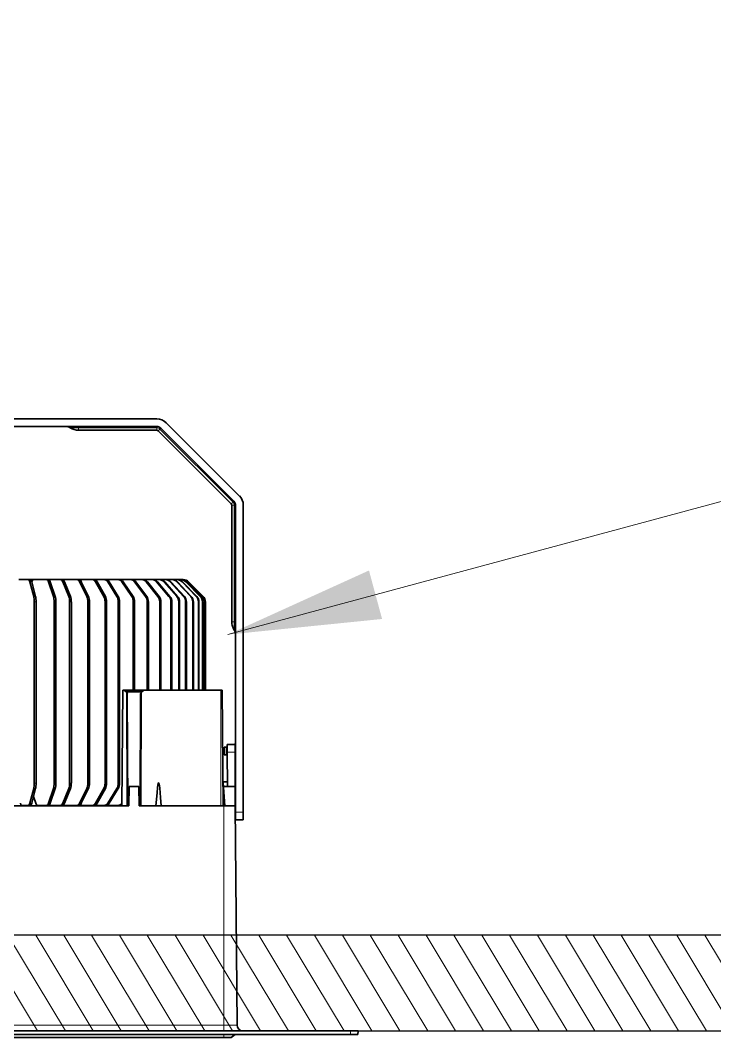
# Model space of a CAD drawing. Header units: inches. Extents: x -12478 to 399182, y -16583 to 525552.
# Drawn here: x 17660.2 to 17841.9, y -5761.9 to -5495.6 of the extents above; entities that cross this region are included whole.
import ezdxf

# ---------------------------------------------------------------- set-up
doc = ezdxf.new("R2010")
doc.units = ezdxf.units.IN
doc.header["$LTSCALE"] = 1000
doc.header["$MEASUREMENT"] = 0
doc.linetypes.add('DASHED', pattern=[0.75, 0.5, -0.25])
doc.linetypes.add('HIDDEN', pattern=[0.375, 0.25, -0.125])
for name, color, linetype in [('A-Hidden', 8, 'HIDDEN'), ('CQ Grg Gypsum', 41, 'Continuous'), ('CQ Light Elevation', 4, 'Continuous')]:
    doc.layers.add(name, color=color, linetype=linetype)
for name, color, linetype, lineweight in [('CQ Gypsum Hatch', 8, 'Continuous', 20), ('CQ Lighting', 5, 'Continuous', 0), ('ID-NOTES', 3, 'Continuous', 0)]:
    doc.layers.add(name, color=color, linetype=linetype, lineweight=lineweight)
doc.styles.add('ZZ-Dim All', font='romans.shx', dxfattribs={"width": 0.8})
doc.dimstyles.new('DIM 0200', dxfattribs={"dimscale": 200, "dimtxt": 1, "dimasz": 0.8, "dimexe": 0.5, "dimexo": 1, "dimgap": 0.4, "dimtad": 1, "dimdec": 0, "dimrnd": 10, "dimdsep": 46, "dimtxsty": 'ZZ-Dim All', "dimblk1": 'ARCHTICK', "dimblk2": 'ARCHTICK', "dimsah": 1, "dimcen": 1, "dimdle": 0.5, "dimclrd": 256, "dimclre": 256, "dimclrt": 256, "dimadec": 0, "dimazin": 2, "dimtfac": 1, "dimtdec": 0, "dimtix": 1, "dimtmove": 2, "dimatfit": 2, "dimfxl": 1, "dimfxlon": 1, "dimtolj": 1, "dimtzin": 0, "dimlwd": -1, "dimlwe": -1, "dimarcsym": 0})

# ---------------------------------------------------------------- blocks, each defined once
blk = doc.blocks.new('T.HC0E0.HQ12 side 2')
at = {"layer": 'CQ Lighting', "color": 1, "lineweight": 35}
for p, q in [((442003.3, 518978.92), (441946.03, 518978.92)), ((441943.55, 518977.89), (441924.43, 518958.77)), ((441944.97, 518976.48), (441925.84, 518957.36)), ((441926.55, 518956.65), (441945.67, 518975.77)), ((442003.3, 518976.92), (441946.03, 518976.92)), ((441946.03, 518975.92), (441966.48, 518975.92)), ((441923.4, 518956.3), (441923.4, 518875.92)), ((441925.4, 518956.3), (441925.4, 518875.92)), ((441926.4, 518925.75), (441926.4, 518956.3)), ((441933.3, 518930.99), (441933.3, 518907.92)), ((441933.52, 518930.99), (441933.52, 518907.92)), ((441933.57, 518907.92), (441933.57, 518930.99)), ((441934.01, 518930.99), (441934.01, 518907.92)), ((441934.09, 518907.92), (441934.09, 518930.99)), ((441935.01, 518930.99), (441935.01, 518907.92)), ((441935.13, 518907.92), (441935.13, 518930.99)), ((441936.44, 518930.99), (441936.44, 518907.92)), ((441936.6, 518907.92), (441936.6, 518930.99)), ((441938.29, 518930.99), (441938.29, 518907.92)), ((441938.49, 518907.92), (441938.49, 518930.99)), ((441940.06, 518930.99), (441940.06, 518907.92)), ((441940.29, 518907.92), (441940.29, 518930.99)), ((441942.09, 518930.99), (441942.09, 518907.92)), ((441942.35, 518907.92), (441942.35, 518930.99)), ((441944.97, 518930.99), (441944.97, 518907.92)), ((441945.27, 518907.92), (441945.27, 518930.99)), ((441948.22, 518930.99), (441948.22, 518907.92)), ((441948.55, 518907.92), (441948.55, 518930.99)), ((441951.82, 518930.99), (441951.82, 518907.92)), ((441952.19, 518907.92), (441952.19, 518930.99)), ((441955.76, 518930.99), (441955.76, 518883.55)), ((441956.15, 518883.55), (441956.15, 518930.99)), ((441959.15, 518930.99), (441959.15, 518883.55)), ((441959.57, 518883.55), (441959.57, 518930.99)), ((441963.64, 518930.99), (441963.64, 518883.55)), ((441964.08, 518883.55), (441964.08, 518930.99)), ((441968.39, 518930.99), (441968.39, 518883.55)), ((441968.85, 518883.55), (441968.85, 518930.99)), ((441972.42, 518930.99), (441972.42, 518883.55)), ((441972.89, 518883.55), (441972.89, 518930.99)), ((441977.61, 518930.99), (441977.61, 518883.55)), ((441978.09, 518883.55), (441978.09, 518930.99)), ((441928.88, 518907.92), (441928.62, 518877.62)), ((441929.3, 518907.92), (441949.37, 518907.92)), ((441950.23, 518877.62), (441950.1, 518907.19)), ((441953.78, 518877.62), (441953.91, 518907.19)), ((441954.89, 518907.92), (441955.16, 518877.62)), ((441925.5, 518877.62), (441925, 518820.2)), ((441950.65, 518877.62), (441928.45, 518877.62)), ((441983.84, 518877.62), (441953.35, 518877.62)), ((441895.3, 518818.72), (441999.89, 518818.72)), ((441895.3, 518817.72), (441999.89, 518817.72)), ((442078.15, 518816.92), (441928.45, 518816.92))]:
    blk.add_line(p, q, dxfattribs=at)
at = {"layer": 'CQ Lighting', "color": 1, "lineweight": 13}
for p, q in [((441945.2, 518976.24), (441926.08, 518957.12)), ((441966.48, 518976.58), (441946.03, 518976.58)), ((441925.74, 518956.3), (441925.74, 518925.75)), ((441929.3, 518907.92), (441929.3, 518877.62)), ((441950.48, 518877.62), (441950.35, 518906.94)), ((441953.53, 518877.62), (441953.66, 518906.94)), ((441928.45, 518877.62), (441928.45, 518820.2)), ((441928.45, 518820.2), (442078.15, 518820.2))]:
    blk.add_line(p, q, dxfattribs=at)
at = {"layer": 'CQ Lighting', "color": 1, "lineweight": 13, "ltscale": 0.008334}
for p, q in [((441945.2, 518976.24), (441944.97, 518976.48)), ((441946.03, 518976.92), (441946.03, 518976.58)), ((441966.48, 518976.92), (441966.48, 518976.58)), ((441925.84, 518957.36), (441926.08, 518957.12)), ((441925.74, 518956.3), (441925.4, 518956.3)), ((441925.4, 518925.75), (441925.74, 518925.75))]:
    blk.add_line(p, q, dxfattribs=at)
at = {"layer": 'CQ Lighting', "color": 1, "lineweight": 13, "ltscale": 0.016667}
for p, q in [((441945.2, 518976.24), (441945.67, 518975.77)), ((441946.03, 518975.92), (441946.03, 518976.58)), ((441926.55, 518956.65), (441926.08, 518957.12))]:
    blk.add_line(p, q, dxfattribs=at)
at = {"layer": 'CQ Lighting', "color": 1, "lineweight": 13, "ltscale": 0.055276}
blk.add_line((441966.48, 518976.58), (441968.69, 518976.58), dxfattribs=at)
at = {"layer": 'CQ Lighting', "color": 1, "lineweight": 13, "ltscale": 0.016666}
for p, q in [((441966.48, 518975.92), (441966.48, 518976.58)), ((441925.74, 518956.3), (441926.4, 518956.3)), ((441926.4, 518925.75), (441925.74, 518925.75))]:
    blk.add_line(p, q, dxfattribs=at)
at = {"layer": 'CQ Lighting', "color": 1, "lineweight": 35, "ltscale": 0.135354}
blk.add_line((441937.72, 518936.23), (441933.89, 518932.4), dxfattribs=at)
at = {"layer": 'CQ Lighting', "color": 1, "lineweight": 35, "ltscale": 0.135098}
for p, q in [((441937.92, 518936.23), (441934.11, 518932.4)), ((441937.96, 518936.23), (441934.15, 518932.4))]:
    blk.add_line(p, q, dxfattribs=at)
at = {"layer": 'CQ Lighting', "color": 1, "lineweight": 35, "ltscale": 0.134525}
for p, q in [((441938.37, 518936.23), (441934.59, 518932.4)), ((441938.45, 518936.23), (441934.67, 518932.4))]:
    blk.add_line(p, q, dxfattribs=at)
at = {"layer": 'CQ Lighting', "color": 1, "lineweight": 35, "ltscale": 0.133359}
blk.add_line((441939.3, 518936.23), (441935.58, 518932.4), dxfattribs=at)
at = {"layer": 'CQ Lighting', "color": 1, "lineweight": 35, "ltscale": 0.13336}
blk.add_line((441939.42, 518936.23), (441935.7, 518932.4), dxfattribs=at)
at = {"layer": 'CQ Lighting', "color": 1, "lineweight": 35, "ltscale": 0.13172}
for p, q in [((441940.62, 518936.23), (441937, 518932.4)), ((441940.78, 518936.23), (441937.16, 518932.4))]:
    blk.add_line(p, q, dxfattribs=at)
at = {"layer": 'CQ Lighting', "color": 1, "lineweight": 13, "ltscale": 0.001089}
for p, q in [((441937.92, 518936.23), (441937.96, 518936.23)), ((441933.52, 518930.99), (441933.57, 518930.99)), ((441934.11, 518932.4), (441934.15, 518932.4))]:
    blk.add_line(p, q, dxfattribs=at)
at = {"layer": 'CQ Lighting', "color": 1, "lineweight": 13, "ltscale": 0.001956}
for p, q in [((441938.37, 518936.23), (441938.45, 518936.23)), ((441934.01, 518930.99), (441934.09, 518930.99)), ((441934.59, 518932.4), (441934.67, 518932.4))]:
    blk.add_line(p, q, dxfattribs=at)
at = {"layer": 'CQ Lighting', "color": 1, "lineweight": 35, "ltscale": 0.129636}
for p, q in [((441942.32, 518936.23), (441938.82, 518932.4)), ((441942.52, 518936.23), (441939.02, 518932.4))]:
    blk.add_line(p, q, dxfattribs=at)
at = {"layer": 'CQ Lighting', "color": 1, "lineweight": 35, "ltscale": 0.004884}
blk.add_line((441939.33, 518936.82), (441939.13, 518936.82), dxfattribs=at)
at = {"layer": 'CQ Lighting', "color": 1, "lineweight": 13, "ltscale": 0.003024}
for p, q in [((441939.3, 518936.23), (441939.42, 518936.23)), ((441935.01, 518930.99), (441935.13, 518930.99))]:
    blk.add_line(p, q, dxfattribs=at)
at = {"layer": 'CQ Lighting', "color": 1, "lineweight": 35, "ltscale": 0.001089}
blk.add_line((441939.33, 518936.82), (441939.37, 518936.82), dxfattribs=at)
at = {"layer": 'CQ Lighting', "color": 1, "lineweight": 35, "ltscale": 0.009959}
blk.add_line((441939.77, 518936.82), (441939.37, 518936.82), dxfattribs=at)
at = {"layer": 'CQ Lighting', "color": 1, "lineweight": 35, "ltscale": 0.001956}
blk.add_line((441939.77, 518936.82), (441939.85, 518936.82), dxfattribs=at)
at = {"layer": 'CQ Lighting', "color": 1, "lineweight": 35, "ltscale": 0.020502}
blk.add_line((441940.67, 518936.82), (441939.85, 518936.82), dxfattribs=at)
at = {"layer": 'CQ Lighting', "color": 1, "lineweight": 35, "ltscale": 0.12768}
for p, q in [((441943.96, 518936.23), (441940.58, 518932.4)), ((441944.19, 518936.23), (441940.81, 518932.4))]:
    blk.add_line(p, q, dxfattribs=at)
at = {"layer": 'CQ Lighting', "color": 1, "lineweight": 13, "ltscale": 0.00407}
for p, q in [((441940.62, 518936.23), (441940.78, 518936.23)), ((441936.44, 518930.99), (441936.6, 518930.99)), ((441937, 518932.4), (441937.16, 518932.4))]:
    blk.add_line(p, q, dxfattribs=at)
at = {"layer": 'CQ Lighting', "color": 1, "lineweight": 35, "ltscale": 0.003023}
blk.add_line((441940.67, 518936.82), (441940.79, 518936.82), dxfattribs=at)
at = {"layer": 'CQ Lighting', "color": 1, "lineweight": 35, "ltscale": 0.029071}
blk.add_line((441941.95, 518936.82), (441940.79, 518936.82), dxfattribs=at)
at = {"layer": 'CQ Lighting', "color": 1, "lineweight": 35, "ltscale": 0.00407}
blk.add_line((441941.95, 518936.82), (441942.12, 518936.82), dxfattribs=at)
at = {"layer": 'CQ Lighting', "color": 1, "lineweight": 35, "ltscale": 0.037387}
blk.add_line((441943.61, 518936.82), (441942.12, 518936.82), dxfattribs=at)
at = {"layer": 'CQ Lighting', "color": 1, "lineweight": 13, "ltscale": 0.005084}
for p, q in [((441942.32, 518936.23), (441942.52, 518936.23)), ((441938.29, 518930.99), (441938.49, 518930.99)), ((441938.82, 518932.4), (441939.02, 518932.4))]:
    blk.add_line(p, q, dxfattribs=at)
at = {"layer": 'CQ Lighting', "color": 1, "lineweight": 35, "ltscale": 0.125494}
for p, q in [((441945.83, 518936.23), (441942.59, 518932.4)), ((441946.1, 518936.23), (441942.85, 518932.4))]:
    blk.add_line(p, q, dxfattribs=at)
at = {"layer": 'CQ Lighting', "color": 1, "lineweight": 35, "ltscale": 0.005084}
blk.add_line((441943.61, 518936.82), (441943.81, 518936.82), dxfattribs=at)
at = {"layer": 'CQ Lighting', "color": 1, "lineweight": 35, "ltscale": 0.034724}
blk.add_line((441945.2, 518936.82), (441943.81, 518936.82), dxfattribs=at)
at = {"layer": 'CQ Lighting', "color": 1, "lineweight": 13, "ltscale": 0.005869}
for p, q in [((441943.96, 518936.23), (441944.19, 518936.23)), ((441940.06, 518930.99), (441940.29, 518930.99)), ((441940.58, 518932.4), (441940.81, 518932.4))]:
    blk.add_line(p, q, dxfattribs=at)
at = {"layer": 'CQ Lighting', "color": 1, "lineweight": 35, "ltscale": 0.005869}
blk.add_line((441945.21, 518936.82), (441945.44, 518936.82), dxfattribs=at)
at = {"layer": 'CQ Lighting', "color": 1, "lineweight": 35, "ltscale": 0.039717}
blk.add_line((441947.03, 518936.82), (441945.44, 518936.82), dxfattribs=at)
at = {"layer": 'CQ Lighting', "color": 1, "lineweight": 35, "ltscale": 0.122489}
for p, q in [((441948.49, 518936.23), (441945.44, 518932.4)), ((441948.8, 518936.23), (441945.74, 518932.4))]:
    blk.add_line(p, q, dxfattribs=at)
at = {"layer": 'CQ Lighting', "color": 1, "lineweight": 13, "ltscale": 0.006624}
for p, q in [((441945.83, 518936.23), (441946.1, 518936.23)), ((441942.09, 518930.99), (441942.35, 518930.99)), ((441942.59, 518932.4), (441942.85, 518932.4))]:
    blk.add_line(p, q, dxfattribs=at)
at = {"layer": 'CQ Lighting', "color": 1, "lineweight": 35, "ltscale": 0.006624}
blk.add_line((441947.03, 518936.82), (441947.3, 518936.82), dxfattribs=at)
at = {"layer": 'CQ Lighting', "color": 1, "lineweight": 35, "ltscale": 0.058122}
blk.add_line((441949.62, 518936.82), (441947.3, 518936.82), dxfattribs=at)
at = {"layer": 'CQ Lighting', "color": 1, "lineweight": 13, "ltscale": 0.007523}
for p, q in [((441948.49, 518936.23), (441948.8, 518936.23)), ((441944.97, 518930.99), (441945.27, 518930.99)), ((441945.44, 518932.4), (441945.74, 518932.4))]:
    blk.add_line(p, q, dxfattribs=at)
at = {"layer": 'CQ Lighting', "color": 1, "lineweight": 35, "ltscale": 0.119246}
for p, q in [((441951.5, 518936.23), (441948.66, 518932.4)), ((441951.83, 518936.23), (441948.99, 518932.4))]:
    blk.add_line(p, q, dxfattribs=at)
at = {"layer": 'CQ Lighting', "color": 1, "lineweight": 35, "ltscale": 0.007523}
blk.add_line((441949.62, 518936.82), (441949.93, 518936.82), dxfattribs=at)
at = {"layer": 'CQ Lighting', "color": 1, "lineweight": 35, "ltscale": 0.065599}
blk.add_line((441952.55, 518936.82), (441949.93, 518936.82), dxfattribs=at)
at = {"layer": 'CQ Lighting', "color": 1, "lineweight": 13, "ltscale": 0.008365}
for p, q in [((441951.5, 518936.23), (441951.83, 518936.23)), ((441948.66, 518932.4), (441948.99, 518932.4))]:
    blk.add_line(p, q, dxfattribs=at)
at = {"layer": 'CQ Lighting', "color": 1, "lineweight": 35, "ltscale": 0.11585}
blk.add_line((441954.83, 518936.23), (441952.22, 518932.4), dxfattribs=at)
at = {"layer": 'CQ Lighting', "color": 1, "lineweight": 35, "ltscale": 0.008363}
blk.add_line((441952.55, 518936.82), (441952.89, 518936.82), dxfattribs=at)
at = {"layer": 'CQ Lighting', "color": 1, "lineweight": 35, "ltscale": 0.115851}
blk.add_line((441955.2, 518936.23), (441952.59, 518932.4), dxfattribs=at)
at = {"layer": 'CQ Lighting', "color": 1, "lineweight": 35, "ltscale": 0.072729}
blk.add_line((441955.8, 518936.82), (441952.89, 518936.82), dxfattribs=at)
at = {"layer": 'CQ Lighting', "color": 1, "lineweight": 13, "ltscale": 0.009143}
blk.add_line((441954.83, 518936.23), (441955.2, 518936.23), dxfattribs=at)
at = {"layer": 'CQ Lighting', "color": 1, "lineweight": 35, "ltscale": 0.009142}
for p, q in [((441955.8, 518936.82), (441956.16, 518936.82)), ((441956.16, 518877.72), (441955.8, 518877.72))]:
    blk.add_line(p, q, dxfattribs=at)
at = {"layer": 'CQ Lighting', "color": 1, "lineweight": 35, "ltscale": 0.112395}
for p, q in [((441958.48, 518936.23), (441956.12, 518932.4)), ((441958.48, 518878.3), (441956.12, 518882.13))]:
    blk.add_line(p, q, dxfattribs=at)
at = {"layer": 'CQ Lighting', "color": 1, "lineweight": 35, "ltscale": 0.079536}
blk.add_line((441959.34, 518936.82), (441956.16, 518936.82), dxfattribs=at)
at = {"layer": 'CQ Lighting', "color": 1, "lineweight": 35, "ltscale": 0.112396}
for p, q in [((441958.87, 518936.23), (441956.51, 518932.4)), ((441958.87, 518878.3), (441956.51, 518882.13))]:
    blk.add_line(p, q, dxfattribs=at)
at = {"layer": 'CQ Lighting', "color": 1, "lineweight": 13, "ltscale": 0.009851}
for p, q in [((441958.48, 518936.23), (441958.87, 518936.23)), ((441955.76, 518930.99), (441956.15, 518930.99)), ((441956.15, 518883.55), (441955.76, 518883.55)), ((441958.87, 518878.3), (441958.48, 518878.3))]:
    blk.add_line(p, q, dxfattribs=at)
at = {"layer": 'CQ Lighting', "color": 1, "lineweight": 35, "ltscale": 0.009851}
for p, q in [((441959.35, 518936.82), (441959.74, 518936.82)), ((441959.74, 518877.72), (441959.35, 518877.72))]:
    blk.add_line(p, q, dxfattribs=at)
at = {"layer": 'CQ Lighting', "color": 1, "lineweight": 35, "ltscale": 0.109659}
for p, q in [((441961.62, 518936.23), (441959.48, 518932.4)), ((441961.62, 518878.3), (441959.48, 518882.13))]:
    blk.add_line(p, q, dxfattribs=at)
at = {"layer": 'CQ Lighting', "color": 1, "lineweight": 35, "ltscale": 0.066806}
blk.add_line((441962.41, 518936.82), (441959.74, 518936.82), dxfattribs=at)
at = {"layer": 'CQ Lighting', "color": 1, "lineweight": 35, "ltscale": 0.109658}
for p, q in [((441962.04, 518936.23), (441959.9, 518932.4)), ((441962.04, 518878.3), (441959.9, 518882.13))]:
    blk.add_line(p, q, dxfattribs=at)
at = {"layer": 'CQ Lighting', "color": 1, "lineweight": 13, "ltscale": 0.010362}
for p, q in [((441961.62, 518936.23), (441962.04, 518936.23)), ((441962.04, 518878.3), (441961.62, 518878.3))]:
    blk.add_line(p, q, dxfattribs=at)
at = {"layer": 'CQ Lighting', "color": 1, "lineweight": 35, "ltscale": 0.010362}
for p, q in [((441962.41, 518936.82), (441962.83, 518936.82)), ((441962.83, 518877.72), (441962.41, 518877.72))]:
    blk.add_line(p, q, dxfattribs=at)
at = {"layer": 'CQ Lighting', "color": 1, "lineweight": 35, "ltscale": 0.090892}
blk.add_line((441966.46, 518936.82), (441962.83, 518936.82), dxfattribs=at)
at = {"layer": 'CQ Lighting', "color": 1, "lineweight": 35, "ltscale": 0.106366}
for p, q in [((441965.78, 518936.23), (441963.92, 518932.4)), ((441966.22, 518936.23), (441964.36, 518932.4)), ((441965.78, 518878.3), (441963.92, 518882.13)), ((441966.22, 518878.3), (441964.36, 518882.13))]:
    blk.add_line(p, q, dxfattribs=at)
at = {"layer": 'CQ Lighting', "color": 1, "lineweight": 13, "ltscale": 0.010933}
for p, q in [((441965.78, 518936.23), (441966.22, 518936.23)), ((441963.64, 518930.99), (441964.08, 518930.99)), ((441963.92, 518932.4), (441964.36, 518932.4)), ((441964.08, 518883.55), (441963.64, 518883.55)), ((441964.36, 518882.13), (441963.92, 518882.13)), ((441966.22, 518878.3), (441965.78, 518878.3))]:
    blk.add_line(p, q, dxfattribs=at)
at = {"layer": 'CQ Lighting', "color": 1, "lineweight": 35, "ltscale": 0.010933}
for p, q in [((441966.46, 518936.82), (441966.9, 518936.82)), ((441966.9, 518877.72), (441966.46, 518877.72))]:
    blk.add_line(p, q, dxfattribs=at)
at = {"layer": 'CQ Lighting', "color": 1, "lineweight": 35, "ltscale": 0.096559}
blk.add_line((441970.76, 518936.82), (441966.9, 518936.82), dxfattribs=at)
at = {"layer": 'CQ Lighting', "color": 1, "lineweight": 35, "ltscale": 0.103325}
for p, q in [((441970.19, 518936.23), (441968.63, 518932.4)), ((441970.65, 518936.23), (441969.09, 518932.4)), ((441970.19, 518878.3), (441968.63, 518882.13)), ((441970.65, 518878.3), (441969.09, 518882.13))]:
    blk.add_line(p, q, dxfattribs=at)
at = {"layer": 'CQ Lighting', "color": 1, "lineweight": 13, "ltscale": 0.01142}
for p, q in [((441970.19, 518936.23), (441970.65, 518936.23)), ((441968.39, 518930.99), (441968.85, 518930.99)), ((441968.63, 518932.4), (441969.09, 518932.4)), ((441968.85, 518883.55), (441968.39, 518883.55)), ((441969.09, 518882.13), (441968.63, 518882.13)), ((441970.65, 518878.3), (441970.19, 518878.3))]:
    blk.add_line(p, q, dxfattribs=at)
at = {"layer": 'CQ Lighting', "color": 1, "lineweight": 35, "ltscale": 0.01142}
for p, q in [((441970.77, 518936.82), (441971.22, 518936.82)), ((441971.22, 518877.72), (441970.77, 518877.72))]:
    blk.add_line(p, q, dxfattribs=at)
at = {"layer": 'CQ Lighting', "color": 1, "lineweight": 35, "ltscale": 0.07982}
blk.add_line((441974.41, 518936.82), (441971.22, 518936.82), dxfattribs=at)
at = {"layer": 'CQ Lighting', "color": 1, "lineweight": 35, "ltscale": 0.101154}
for p, q in [((441973.93, 518936.23), (441972.62, 518932.4)), ((441974.4, 518936.23), (441973.09, 518932.4)), ((441973.93, 518878.3), (441972.62, 518882.13)), ((441974.4, 518878.3), (441973.09, 518882.13))]:
    blk.add_line(p, q, dxfattribs=at)
at = {"layer": 'CQ Lighting', "color": 1, "lineweight": 13, "ltscale": 0.011746}
for p, q in [((441973.93, 518936.23), (441974.4, 518936.23)), ((441972.42, 518930.99), (441972.89, 518930.99)), ((441972.62, 518932.4), (441973.09, 518932.4)), ((441972.89, 518883.55), (441972.42, 518883.55)), ((441973.09, 518882.13), (441972.62, 518882.13)), ((441974.4, 518878.3), (441973.93, 518878.3))]:
    blk.add_line(p, q, dxfattribs=at)
at = {"layer": 'CQ Lighting', "color": 1, "lineweight": 35, "ltscale": 0.011746}
for p, q in [((441974.42, 518936.82), (441974.88, 518936.82)), ((441974.88, 518877.72), (441974.42, 518877.72))]:
    blk.add_line(p, q, dxfattribs=at)
at = {"layer": 'CQ Lighting', "color": 1, "lineweight": 35, "ltscale": 0.084164}
blk.add_line((441978.25, 518936.82), (441974.88, 518936.82), dxfattribs=at)
at = {"layer": 'CQ Lighting', "color": 1, "lineweight": 35, "ltscale": 0.098864}
for p, q in [((441978.75, 518936.23), (441977.76, 518932.4)), ((441979.23, 518936.23), (441978.24, 518932.4)), ((441978.75, 518878.3), (441977.76, 518882.13)), ((441979.23, 518878.3), (441978.24, 518882.13))]:
    blk.add_line(p, q, dxfattribs=at)
at = {"layer": 'CQ Lighting', "color": 1, "lineweight": 35, "ltscale": 0.021606}
blk.add_line((441979.12, 518936.82), (441978.25, 518936.82), dxfattribs=at)
at = {"layer": 'CQ Lighting', "color": 1, "lineweight": 35, "ltscale": 0.000658}
blk.add_line((441978.74, 518936.21), (441978.74, 518936.23), dxfattribs=at)
at = {"layer": 'CQ Lighting', "color": 1, "lineweight": 13, "ltscale": 0.012074}
for p, q in [((441978.75, 518936.23), (441979.23, 518936.23)), ((441977.61, 518930.99), (441978.09, 518930.99)), ((441977.76, 518932.4), (441978.24, 518932.4)), ((441978.09, 518883.55), (441977.61, 518883.55)), ((441978.24, 518882.13), (441977.76, 518882.13)), ((441979.23, 518878.3), (441978.75, 518878.3))]:
    blk.add_line(p, q, dxfattribs=at)
at = {"layer": 'CQ Lighting', "color": 1, "lineweight": 35, "ltscale": 0.012074}
for p, q in [((441979.12, 518936.82), (441979.6, 518936.82)), ((441979.6, 518877.72), (441979.12, 518877.72))]:
    blk.add_line(p, q, dxfattribs=at)
at = {"layer": 'CQ Lighting', "color": 1, "lineweight": 35, "ltscale": 0.06369}
blk.add_line((441982.15, 518936.82), (441979.6, 518936.82), dxfattribs=at)
at = {"layer": 'CQ Lighting', "color": 1, "lineweight": 13, "ltscale": 0.003023}
blk.add_line((441935.58, 518932.4), (441935.7, 518932.4), dxfattribs=at)
at = {"layer": 'CQ Lighting', "color": 1, "lineweight": 13, "ltscale": 0.008363}
blk.add_line((441948.22, 518930.99), (441948.55, 518930.99), dxfattribs=at)
at = {"layer": 'CQ Lighting', "color": 1, "lineweight": 13, "ltscale": 0.009142}
for p, q in [((441951.82, 518930.99), (441952.19, 518930.99)), ((441952.22, 518932.4), (441952.59, 518932.4))]:
    blk.add_line(p, q, dxfattribs=at)
at = {"layer": 'CQ Lighting', "color": 1, "lineweight": 13, "ltscale": 0.00985}
for p, q in [((441956.12, 518932.4), (441956.51, 518932.4)), ((441956.51, 518882.13), (441956.12, 518882.13))]:
    blk.add_line(p, q, dxfattribs=at)
at = {"layer": 'CQ Lighting', "color": 1, "lineweight": 13, "ltscale": 0.010364}
for p, q in [((441959.15, 518930.99), (441959.57, 518930.99)), ((441959.48, 518932.4), (441959.9, 518932.4)), ((441959.57, 518883.55), (441959.15, 518883.55)), ((441959.9, 518882.13), (441959.48, 518882.13))]:
    blk.add_line(p, q, dxfattribs=at)
at = {"layer": 'CQ Lighting', "color": 1, "lineweight": 13, "ltscale": 0.055277}
blk.add_line((441925.74, 518923.54), (441925.74, 518925.75), dxfattribs=at)
at = {"layer": 'CQ Lighting', "color": 1, "lineweight": 35, "ltscale": 0.0106}
blk.add_line((441929.3, 518907.92), (441928.88, 518907.92), dxfattribs=at)
at = {"layer": 'CQ Lighting', "color": 1, "lineweight": 35, "ltscale": 0.025749}
for p, q in [((441949.37, 518907.92), (441950.1, 518907.19)), ((441954.64, 518907.92), (441953.91, 518907.19))]:
    blk.add_line(p, q, dxfattribs=at)
at = {"layer": 'CQ Lighting', "color": 1, "lineweight": 35, "ltscale": 0.13185}
blk.add_line((441954.64, 518907.92), (441949.37, 518907.92), dxfattribs=at)
at = {"layer": 'CQ Lighting', "color": 1, "lineweight": 35, "ltscale": 0.106851}
blk.add_line((441949.87, 518907.42), (441954.14, 518907.42), dxfattribs=at)
at = {"layer": 'CQ Lighting', "color": 1, "lineweight": 35, "ltscale": 0.008878}
for p, q in [((441950.1, 518907.19), (441950.35, 518906.94)), ((441953.91, 518907.19), (441953.66, 518906.94))]:
    blk.add_line(p, q, dxfattribs=at)
at = {"layer": 'CQ Lighting', "color": 1, "lineweight": 35, "ltscale": 0.006256}
blk.add_line((441954.64, 518907.92), (441954.89, 518907.92), dxfattribs=at)
at = {"layer": 'CQ Lighting', "color": 1, "lineweight": 35, "ltscale": 0.053267}
blk.add_line((441925.5, 518893.62), (441927.64, 518893.62), dxfattribs=at)
at = {"layer": 'CQ Lighting', "color": 1, "lineweight": 35, "ltscale": 0.048255}
blk.add_line((441925.5, 518891.69), (441925.5, 518893.62), dxfattribs=at)
at = {"layer": 'CQ Lighting', "color": 1, "lineweight": 35, "ltscale": 0.048257}
blk.add_line((441927.64, 518893.62), (441927.62, 518891.69), dxfattribs=at)
at = {"layer": 'CQ Lighting', "color": 1, "lineweight": 35, "ltscale": 0.006885}
blk.add_line((441927.9, 518892.92), (441927.63, 518892.92), dxfattribs=at)
at = {"layer": 'CQ Lighting', "color": 1, "lineweight": 35, "ltscale": 0.0125}
for p, q in [((441927.9, 518892.92), (441928.4, 518892.92)), ((441927.9, 518890.92), (441928.4, 518890.92))]:
    blk.add_line(p, q, dxfattribs=at)
at = {"layer": 'CQ Lighting', "color": 1, "lineweight": 13, "ltscale": 0.05}
for p, q in [((441927.9, 518892.92), (441927.9, 518890.92)), ((441925.4, 518875.92), (441923.4, 518875.92))]:
    blk.add_line(p, q, dxfattribs=at)
at = {"layer": 'CQ Lighting', "color": 1, "lineweight": 35, "ltscale": 0.05}
for p, q in [((441928.4, 518892.92), (441928.4, 518890.92)), ((441923.4, 518873.92), (441923.4, 518875.92)), ((441925.4, 518873.92), (441925.4, 518875.92)), ((441925.4, 518873.92), (441923.4, 518873.92)), ((441893.3, 518818.72), (441895.3, 518818.72))]:
    blk.add_line(p, q, dxfattribs=at)
at = {"layer": 'CQ Lighting', "color": 1, "lineweight": 13, "ltscale": 0.052846}
blk.add_line((441925.5, 518891.69), (441927.62, 518891.69), dxfattribs=at)
at = {"layer": 'CQ Lighting', "color": 1, "lineweight": 35, "ltscale": 0.30349}
blk.add_line((441925.5, 518891.69), (441925.5, 518879.55), dxfattribs=at)
at = {"layer": 'CQ Lighting', "color": 1, "lineweight": 35, "ltscale": 0.226753}
blk.add_line((441927.62, 518891.69), (441927.54, 518882.62), dxfattribs=at)
at = {"layer": 'CQ Lighting', "color": 1, "lineweight": 35, "ltscale": 0.007321}
blk.add_line((441927.61, 518890.92), (441927.9, 518890.92), dxfattribs=at)
at = {"layer": 'CQ Lighting', "color": 1, "lineweight": 35, "ltscale": 0.187758}
blk.add_line((441923.39, 518885.92), (441923.39, 518878.41), dxfattribs=at)
at = {"layer": 'CQ Lighting', "color": 1, "lineweight": 35, "ltscale": 0.000282}
for p, q in [((441923.4, 518885.92), (441923.39, 518885.92)), ((441923.4, 518877.92), (441923.39, 518877.92))]:
    blk.add_line(p, q, dxfattribs=at)
at = {"layer": 'CQ Lighting', "color": 1, "lineweight": 35, "ltscale": 0.002501}
for p, q in [((441925.5, 518883.92), (441925.4, 518883.92)), ((441925.5, 518879.92), (441925.4, 518879.92))]:
    blk.add_line(p, q, dxfattribs=at)
at = {"layer": 'CQ Lighting', "color": 1, "lineweight": 35, "ltscale": 0.125005}
blk.add_line((441925.5, 518877.62), (441925.55, 518882.62), dxfattribs=at)
at = {"layer": 'CQ Lighting', "color": 1, "lineweight": 35, "ltscale": 0.076233}
blk.add_line((441925.55, 518882.62), (441928.6, 518882.62), dxfattribs=at)
at = {"layer": 'CQ Lighting', "color": 1, "lineweight": 35, "ltscale": 0.028011}
blk.add_line((441928.67, 518883.92), (441927.55, 518883.92), dxfattribs=at)
at = {"layer": 'CQ Lighting', "color": 1, "lineweight": 35, "ltscale": 0.150785}
blk.add_line((441928.67, 518883.63), (441928.25, 518877.62), dxfattribs=at)
at = {"layer": 'CQ Lighting', "color": 1, "lineweight": 35, "ltscale": 0.125019}
for p, q in [((441950.65, 518877.62), (441950.74, 518882.62)), ((441953.35, 518877.62), (441953.27, 518882.62))]:
    blk.add_line(p, q, dxfattribs=at)
at = {"layer": 'CQ Lighting', "color": 1, "lineweight": 35, "ltscale": 0.063136}
blk.add_line((441950.74, 518882.62), (441953.27, 518882.62), dxfattribs=at)
at = {"layer": 'CQ Lighting', "color": 1, "lineweight": 13, "ltscale": 0.00042}
blk.add_line((441925.5, 518879.55), (441925.52, 518879.55), dxfattribs=at)
at = {"layer": 'CQ Lighting', "color": 1, "lineweight": 35, "ltscale": 0.048248}
blk.add_line((441925.5, 518877.62), (441925.5, 518879.55), dxfattribs=at)
at = {"layer": 'CQ Lighting', "color": 1, "lineweight": 35, "ltscale": 0.045779}
blk.add_line((441978.3, 518880.04), (441977.71, 518878.3), dxfattribs=at)
at = {"layer": 'CQ Lighting', "color": 1, "lineweight": 35, "ltscale": 0.012242}
blk.add_line((441923.39, 518878.41), (441923.39, 518877.92), dxfattribs=at)
at = {"layer": 'CQ Lighting', "color": 1, "lineweight": 35, "ltscale": 0.07375}
blk.add_line((441928.45, 518877.62), (441925.5, 518877.62), dxfattribs=at)
at = {"layer": 'CQ Lighting', "color": 1, "lineweight": 35, "ltscale": 0.002155}
blk.add_line((441955.2, 518878.3), (441955.15, 518878.37), dxfattribs=at)
at = {"layer": 'CQ Lighting', "color": 1, "lineweight": 13, "ltscale": 0.001199}
blk.add_line((441955.2, 518878.3), (441955.15, 518878.3), dxfattribs=at)
at = {"layer": 'CQ Lighting', "color": 1, "lineweight": 35, "ltscale": 0.070398}
blk.add_line((441957.97, 518877.72), (441955.16, 518877.72), dxfattribs=at)
at = {"layer": 'CQ Lighting', "color": 1, "lineweight": 35, "ltscale": 0.005872}
blk.add_line((441955.39, 518877.72), (441955.16, 518877.72), dxfattribs=at)
at = {"layer": 'CQ Lighting', "color": 1, "lineweight": 35, "ltscale": 0.116675}
blk.add_line((441960.83, 518877.72), (441956.16, 518877.72), dxfattribs=at)
at = {"layer": 'CQ Lighting', "color": 1, "lineweight": 35, "ltscale": 0.105327}
blk.add_line((441963.95, 518877.72), (441959.74, 518877.72), dxfattribs=at)
at = {"layer": 'CQ Lighting', "color": 1, "lineweight": 35, "ltscale": 0.095667}
blk.add_line((441966.65, 518877.72), (441962.83, 518877.72), dxfattribs=at)
at = {"layer": 'CQ Lighting', "color": 1, "lineweight": 35, "ltscale": 0.007167}
blk.add_line((441964.24, 518877.62), (441964.5, 518877.72), dxfattribs=at)
at = {"layer": 'CQ Lighting', "color": 1, "lineweight": 13, "ltscale": 0.008029}
blk.add_line((441965.56, 518877.72), (441965.25, 518877.62), dxfattribs=at)
at = {"layer": 'CQ Lighting', "color": 1, "lineweight": 35, "ltscale": 0.082941}
blk.add_line((441970.22, 518877.72), (441966.9, 518877.72), dxfattribs=at)
at = {"layer": 'CQ Lighting', "color": 1, "lineweight": 13, "ltscale": 0.013636}
blk.add_line((441971.73, 518877.62), (441971.2, 518877.72), dxfattribs=at)
at = {"layer": 'CQ Lighting', "color": 1, "lineweight": 35, "ltscale": 0.069585}
blk.add_line((441974.01, 518877.72), (441971.22, 518877.72), dxfattribs=at)
at = {"layer": 'CQ Lighting', "color": 1, "lineweight": 35, "ltscale": 0.058513}
blk.add_line((441977.23, 518877.72), (441974.88, 518877.72), dxfattribs=at)
at = {"layer": 'CQ Lighting', "color": 1, "lineweight": 35, "ltscale": 0.044278}
blk.add_line((441981.37, 518877.72), (441979.6, 518877.72), dxfattribs=at)
at = {"layer": 'CQ Lighting', "color": 1, "lineweight": 35, "ltscale": 0.025188}
blk.add_line((441893.43, 518817.72), (441893.3, 518818.72), dxfattribs=at)
at = {"layer": 'CQ Lighting', "color": 1, "lineweight": 13, "ltscale": 0.025}
blk.add_line((441895.3, 518817.72), (441895.3, 518818.72), dxfattribs=at)
at = {"layer": 'CQ Lighting', "color": 1, "lineweight": 13, "ltscale": 0.086276}
blk.add_line((441925, 518820.2), (441928.45, 518820.2), dxfattribs=at)
at = {"layer": 'CQ Lighting', "color": 1, "lineweight": 13, "ltscale": 0.037173}
blk.add_line((441928.45, 518820.2), (441928.45, 518818.72), dxfattribs=at)
at = {"layer": 'CQ Lighting', "color": 1, "lineweight": 35, "ltscale": 0.04693}
blk.add_line((441893.43, 518817.72), (441895.3, 518817.72), dxfattribs=at)
at = {"layer": 'CQ Lighting', "color": 1, "lineweight": 35, "ltscale": 0.033399}
blk.add_line((441925.5, 518817.72), (441926.57, 518816.92), dxfattribs=at)
at = {"layer": 'CQ Lighting', "color": 1, "lineweight": 35, "ltscale": 0.047002}
blk.add_line((441926.57, 518816.92), (441928.45, 518816.92), dxfattribs=at)
at = {"layer": 'CQ Lighting', "color": 1, "lineweight": 35, "ltscale": 0.005554}
blk.add_line((441928.3, 518816.92), (441928.53, 518816.92), dxfattribs=at)
at = {"layer": 'CQ Lighting', "color": 1, "lineweight": 13, "ltscale": 0.02}
blk.add_line((441928.45, 518817.72), (441928.45, 518816.92), dxfattribs=at)
at = {"layer": 'CQ Lighting', "color": 1, "lineweight": 35}
blk.add_lwpolyline([(441946.24, 518877.62), (441945.96, 518880.99), (441945.82, 518882.39), (441945.72, 518883.09), (441945.65, 518883.47), (441945.61, 518883.58), (441945.58, 518883.62), (441945.57, 518883.63), (441945.55, 518883.63), (441945.54, 518883.63), (441945.53, 518883.62), (441945.51, 518883.59), (441945.47, 518883.49), (441945.41, 518883.23), (441945.35, 518882.82), (441945.27, 518882.19), (441945.05, 518879.8), (441944.87, 518877.62)], dxfattribs=at)
for centre, radius, start, end in [((441946.03, 518975.42), 3.5, 90, 135), ((441946.03, 518975.42), 1.5, 90, 135), ((441946.03, 518975.42), 0.5, 90, 135), ((441966.48, 518979.92), 4, 270, 303.5573), ((441969.79, 518974.92), 2, 90, 123.5573), ((441926.9, 518956.3), 3.5, 135, 180), ((441926.9, 518956.3), 1.5, 135, 180), ((441926.9, 518956.3), 0.5, 135, 180), ((441939.13, 518934.82), 2, 90, 135), ((441935.3, 518930.99), 2, 135, 180), ((441922.4, 518925.75), 4, 344.2088, 0), ((441927.4, 518922.43), 2, 146.4427, 180), ((441922.4, 518925.75), 4, 326.4427, 339.9049), ((441922.4, 518925.75), 4, 339.9016, 344.2021), ((441926.9, 518894.42), 1.5, 180, 212.2308), ((441926.9, 518894.42), 3.5, 244.623, 246.4217), ((441923.5, 518820.22), 1.5, 270, 359.5)]:
    blk.add_arc(centre, radius, start, end, dxfattribs=at)
at = {"layer": 'CQ Lighting', "color": 1, "lineweight": 13}
for centre, radius, start, end in [((441946.03, 518975.42), 1.17, 90.0005, 134.9995), ((441926.9, 518956.3), 1.17, 135.0005, 179.9995), ((441965.86, 518877.35), 0.935, 156.668, 163.1955), ((441973.75, 518876.38), 1.83, 133.0593, 137.4675), ((441970.33, 518859), 19.22, 75.6636, 76.9212)]:
    blk.add_arc(centre, radius, start, end, dxfattribs=at)
at = {"layer": 'CQ Lighting', "color": 1, "lineweight": 35}
for centre, major_axis, ratio, start_param, end_param in [((441939.33, 518934.82), (0, 2), 0.996195, 6.283185, 7.068583), ((441939.37, 518934.82), (0, 2), 0.996195, 6.283185, 7.068583), ((441939.77, 518934.82), (0, 2), 0.987688, 6.283185, 7.068583), ((441939.85, 518934.82), (0, 2), 0.987688, 6.283185, 7.068583), ((441940.67, 518934.82), (0, 2), 0.970296, 6.283185, 7.068583), ((441940.79, 518934.82), (0, 2), 0.970296, 6.283185, 7.068583), ((441941.95, 518934.82), (0, 2), 0.945519, 6.283185, 7.068583), ((441942.12, 518934.82), (0, 2), 0.945519, 6.283185, 7.068583), ((441943.61, 518934.82), (0, 2), 0.913545, 6.283185, 7.068583), ((441943.81, 518934.82), (0, 2), 0.913545, 6.283185, 7.068583), ((441945.21, 518934.82), (0, 2), 0.882948, 6.283185, 7.068583), ((441945.44, 518934.82), (0, 2), 0.882948, 6.283185, 7.068583), ((441947.03, 518934.82), (0, 2), 0.848048, 6.283185, 7.068583), ((441947.3, 518934.82), (0, 2), 0.848048, 6.283185, 7.068583), ((441949.62, 518934.82), (0, 2), 0.798636, 6.283185, 7.068583), ((441949.93, 518934.82), (0, 2), 0.798636, 6.283185, 7.068583), ((441952.55, 518934.82), (0, 2), 0.743145, 6.283185, 7.068583), ((441952.89, 518934.82), (0, 2), 0.743145, 6.283185, 7.068583), ((441955.8, 518934.82), (0, 2), 0.681998, 6.283185, 7.068583), ((441956.16, 518934.82), (0, 2), 0.681998, 6.283185, 7.068583), ((441959.35, 518934.82), (0, 2), 0.615661, 6.283185, 7.068583), ((441959.74, 518934.82), (0, 2), 0.615661, 6.283185, 7.068583), ((441962.41, 518934.82), (0, 2), 0.559193, 6.283185, 7.068583), ((441962.83, 518934.82), (0, 2), 0.559193, 6.283185, 7.068583), ((441966.46, 518934.82), (0, 2), 0.48481, 6.283185, 7.068583), ((441966.9, 518934.82), (0, 2), 0.48481, 6.283185, 7.068583), ((441970.77, 518934.82), (0, 2), 0.406737, 6.283185, 7.068583), ((441971.22, 518934.82), (0, 2), 0.406737, 6.283185, 7.068583), ((441974.42, 518934.82), (0, 2), 0.34202, 6.283185, 7.068583), ((441974.88, 518934.82), (0, 2), 0.34202, 6.283185, 7.068583), ((441978.25, 518934.82), (0, 2), 0.34202, 5.497787, 6.283185), ((441979.12, 518934.82), (0, 2), 0.258819, 6.283185, 7.068583), ((441979.6, 518934.82), (0, 2), 0.258819, 6.283185, 7.068583), ((441935.51, 518930.99), (0, 2), 0.996195, 0.785398, 1.570796), ((441935.56, 518930.99), (0, 2), 0.996195, 0.785398, 1.570796), ((441935.99, 518930.99), (0, 2), 0.987688, 0.785398, 1.570796), ((441936.07, 518930.99), (0, 2), 0.987688, 0.785398, 1.570796), ((441936.95, 518930.99), (0, 2), 0.970296, 0.785398, 1.570796), ((441937.08, 518930.99), (0, 2), 0.970296, 0.785398, 1.570796), ((441938.33, 518930.99), (0, 2), 0.945519, 0.785398, 1.570796), ((441938.5, 518930.99), (0, 2), 0.945519, 0.785398, 1.570796), ((441940.11, 518930.99), (0, 2), 0.913545, 0.785398, 1.570796), ((441940.32, 518930.99), (0, 2), 0.913545, 0.785398, 1.570796), ((441941.83, 518930.99), (0, 2), 0.882948, 0.785398, 1.570796), ((441942.06, 518930.99), (0, 2), 0.882948, 0.785398, 1.570796), ((441943.79, 518930.99), (0, 2), 0.848048, 0.785398, 1.570796), ((441944.05, 518930.99), (0, 2), 0.848048, 0.785398, 1.570796), ((441946.57, 518930.99), (0, 2), 0.798636, 0.785398, 1.570796), ((441946.87, 518930.99), (0, 2), 0.798636, 0.785398, 1.570796), ((441949.71, 518930.99), (0, 2), 0.743145, 0.785398, 1.570796), ((441950.04, 518930.99), (0, 2), 0.743145, 0.785398, 1.570796), ((441953.19, 518930.99), (0, 2), 0.681998, 0.785398, 1.570796), ((441953.55, 518930.99), (0, 2), 0.681998, 0.785398, 1.570796), ((441956.99, 518930.99), (0, 2), 0.615661, 0.785398, 1.570796), ((441957.38, 518930.99), (0, 2), 0.615661, 0.785398, 1.570796), ((441960.27, 518930.99), (0, 2), 0.559193, 0.785398, 1.570796), ((441960.69, 518930.99), (0, 2), 0.559193, 0.785398, 1.570796), ((441964.61, 518930.99), (0, 2), 0.48481, 0.785398, 1.570796), ((441965.05, 518930.99), (0, 2), 0.48481, 0.785398, 1.570796), ((441969.21, 518930.99), (0, 2), 0.406737, 0.785398, 1.570796), ((441969.66, 518930.99), (0, 2), 0.406737, 0.785398, 1.570796), ((441973.11, 518930.99), (0, 2), 0.34202, 0.785398, 1.570796), ((441973.58, 518930.99), (0, 2), 0.34202, 0.785398, 1.570796), ((441978.13, 518930.99), (0, 2), 0.258819, 0.785398, 1.570796), ((441978.61, 518930.99), (0, 2), 0.258819, 0.785398, 1.570796), ((441956.99, 518883.55), (0, 2), 0.615661, 1.570796, 2.356194), ((441957.38, 518883.55), (0, 2), 0.615661, 1.570796, 2.356194), ((441960.27, 518883.55), (0, 2), 0.559193, 1.570796, 2.356194), ((441960.69, 518883.55), (0, 2), 0.559193, 1.570796, 2.356194), ((441964.61, 518883.55), (0, 2), 0.48481, 1.570796, 2.356194), ((441965.05, 518883.55), (0, 2), 0.48481, 1.570796, 2.356194), ((441969.21, 518883.55), (0, 2), 0.406737, 1.570796, 2.356194), ((441969.66, 518883.55), (0, 2), 0.406737, 1.570796, 2.356194), ((441973.11, 518883.55), (0, 2), 0.34202, 1.570796, 2.356194), ((441973.58, 518883.55), (0, 2), 0.34202, 1.570796, 2.356194), ((441978.13, 518883.55), (0, 2), 0.258819, 1.570796, 2.356194), ((441978.61, 518883.55), (0, 2), 0.258819, 1.570796, 2.356194), ((441955.8, 518879.72), (0, 2), 0.681998, 2.650163, 3.141593), ((441956.16, 518879.72), (0, 2), 0.681998, 2.356194, 3.141593), ((441955.39, 518879.72), (0, -2), 0.798636, 6.283185, 6.289876), ((441955.8, 518879.72), (0, -2), 0.681998, 6.276298, 6.283185), ((441957.64, 518879.72), (0, -2), 0.743145, 6.283185, 6.289784), ((441957.97, 518879.72), (0, -2), 0.743145, 6.283185, 6.29011), ((441959.35, 518879.72), (0, 2), 0.615661, 2.356194, 3.141593), ((441959.74, 518879.72), (0, 2), 0.615661, 2.356194, 3.141593), ((441959.35, 518879.72), (0, -2), 0.615661, 6.276277, 6.283185), ((441960.46, 518879.72), (0, -2), 0.681998, 6.283185, 6.28992), ((441960.83, 518879.72), (0, -2), 0.681998, 6.283185, 6.290259), ((441962.41, 518879.72), (0, 2), 0.559193, 2.356194, 3.141593), ((441962.83, 518879.72), (0, 2), 0.559193, 2.356194, 3.141593), ((441962.41, 518879.72), (0, -2), 0.559193, 6.276304, 6.283185), ((441963.56, 518879.72), (0, -2), 0.615661, 6.283185, 6.289942), ((441963.95, 518879.72), (0, -2), 0.615661, 6.283185, 6.290231), ((441966.46, 518879.72), (0, 2), 0.48481, 2.356194, 3.141593), ((441966.9, 518879.72), (0, 2), 0.48481, 2.356194, 3.141593), ((441970.77, 518879.72), (0, 2), 0.406737, 2.356194, 3.141593), ((441970.22, 518879.72), (0, 2), 0.48481, 3.141593, 3.452497), ((441971.22, 518879.72), (0, 2), 0.406737, 2.356194, 3.141593), ((441974.42, 518879.72), (0, 2), 0.34202, 2.356194, 3.141593), ((441974.01, 518879.72), (0, 2), 0.406737, 3.141593, 3.418847), ((441974.88, 518879.72), (0, 2), 0.34202, 2.356194, 3.141593), ((441977.23, 518879.72), (0, 2), 0.34202, 3.141593, 3.926991), ((441979.12, 518879.72), (0, 2), 0.258819, 2.356194, 3.141593), ((441979.6, 518879.72), (0, 2), 0.258819, 2.356194, 3.141593), ((441981.37, 518879.72), (0, 2), 0.258819, 3.141593, 3.926991)]:
    blk.add_ellipse(centre, major_axis=major_axis, ratio=ratio, start_param=start_param, end_param=end_param, dxfattribs=at)
blk = doc.blocks.new('_ARCHTICK')
at = {"color": 0, "linetype": 'ByBlock', "const_width": 0.15}
blk.add_lwpolyline([(-0.5, -0.5), (0.5, 0.5)], dxfattribs=at)

msp = doc.modelspace()

# ---------------------------------------------------------------- hatches: boundary and pattern name
at = {"layer": 'CQ Gypsum Hatch'}
h = msp.add_hatch(dxfattribs=at)
h.set_pattern_fill('ANSI31', color=256, scale=50, angle=76.0286, style=0)
h.set_pattern_definition([(121.0285767, (-303230.369, -475838.605), (-5.35568947, -3.22165956), [])])
edge = h.paths.add_edge_path()
edge.add_line((15021.08, -5710.13), (15021.08, -5735.13))
edge.add_line((15021.08, -5735.13), (15041.08, -5735.13))
edge.add_line((15041.08, -5735.13), (15041.08, -5760.13))
edge.add_line((15041.08, -5760.13), (19426.08, -5760.13))
edge.add_line((19426.08, -5760.13), (19426.08, -5735.13))
edge.add_line((19426.08, -5735.13), (19401.08, -5735.13))
edge.add_line((19401.08, -5735.13), (19401.08, -5710.13))
edge.add_line((19401.08, -5710.13), (19446.08, -5710.13))
edge.add_line((19446.08, -5710.13), (19446.08, -5735.13))
edge.add_line((19446.08, -5735.13), (15066.08, -5735.13))
edge.add_line((15066.08, -5735.13), (15066.08, -5710.13))
edge.add_line((15066.08, -5710.13), (15021.08, -5710.13))

# ---------------------------------------------------------------- linework, layer by layer
at = {"layer": 'A-Hidden', "linetype": 'DASHED', "lineweight": 0, "ltscale": 10}
msp.add_line((21798.15, -5760.13, 0), (14610.67, -5760.13, 0), dxfattribs=at)
at = {"layer": 'CQ Grg Gypsum', "elevation": 0}
msp.add_lwpolyline([(15021.08, -5710.13), (15021.08, -5735.13), (15041.08, -5735.13), (15041.08, -5760.13), (19426.08, -5760.13), (19426.08, -5735.13), (19401.08, -5735.13), (19401.08, -5710.13), (19446.08, -5710.13), (19446.08, -5735.13), (15066.08, -5735.13), (15066.08, -5710.13), (15021.08, -5710.13)], dxfattribs=at)

# ---------------------------------------------------------------- block references
at = {"layer": 'CQ Light Elevation', "xscale": -1}
msp.add_blockref('T.HC0E0.HQ12 side 2', (459641.89, -524578.85, 0), dxfattribs=at)

# ---------------------------------------------------------------- leaders
at = {"layer": 'ID-NOTES'}
msp.add_leader([(17714.49, -5656.42, -375.85), (19296.06, -5229.35, -375.85), (20261.14, -5229.35, -375.85)], dimstyle='DIM 0200', override={"dimasz": 0.2, "dimtad": 0, "dimclrd": 8}, dxfattribs=at)

doc.saveas('drawing.dxf')
